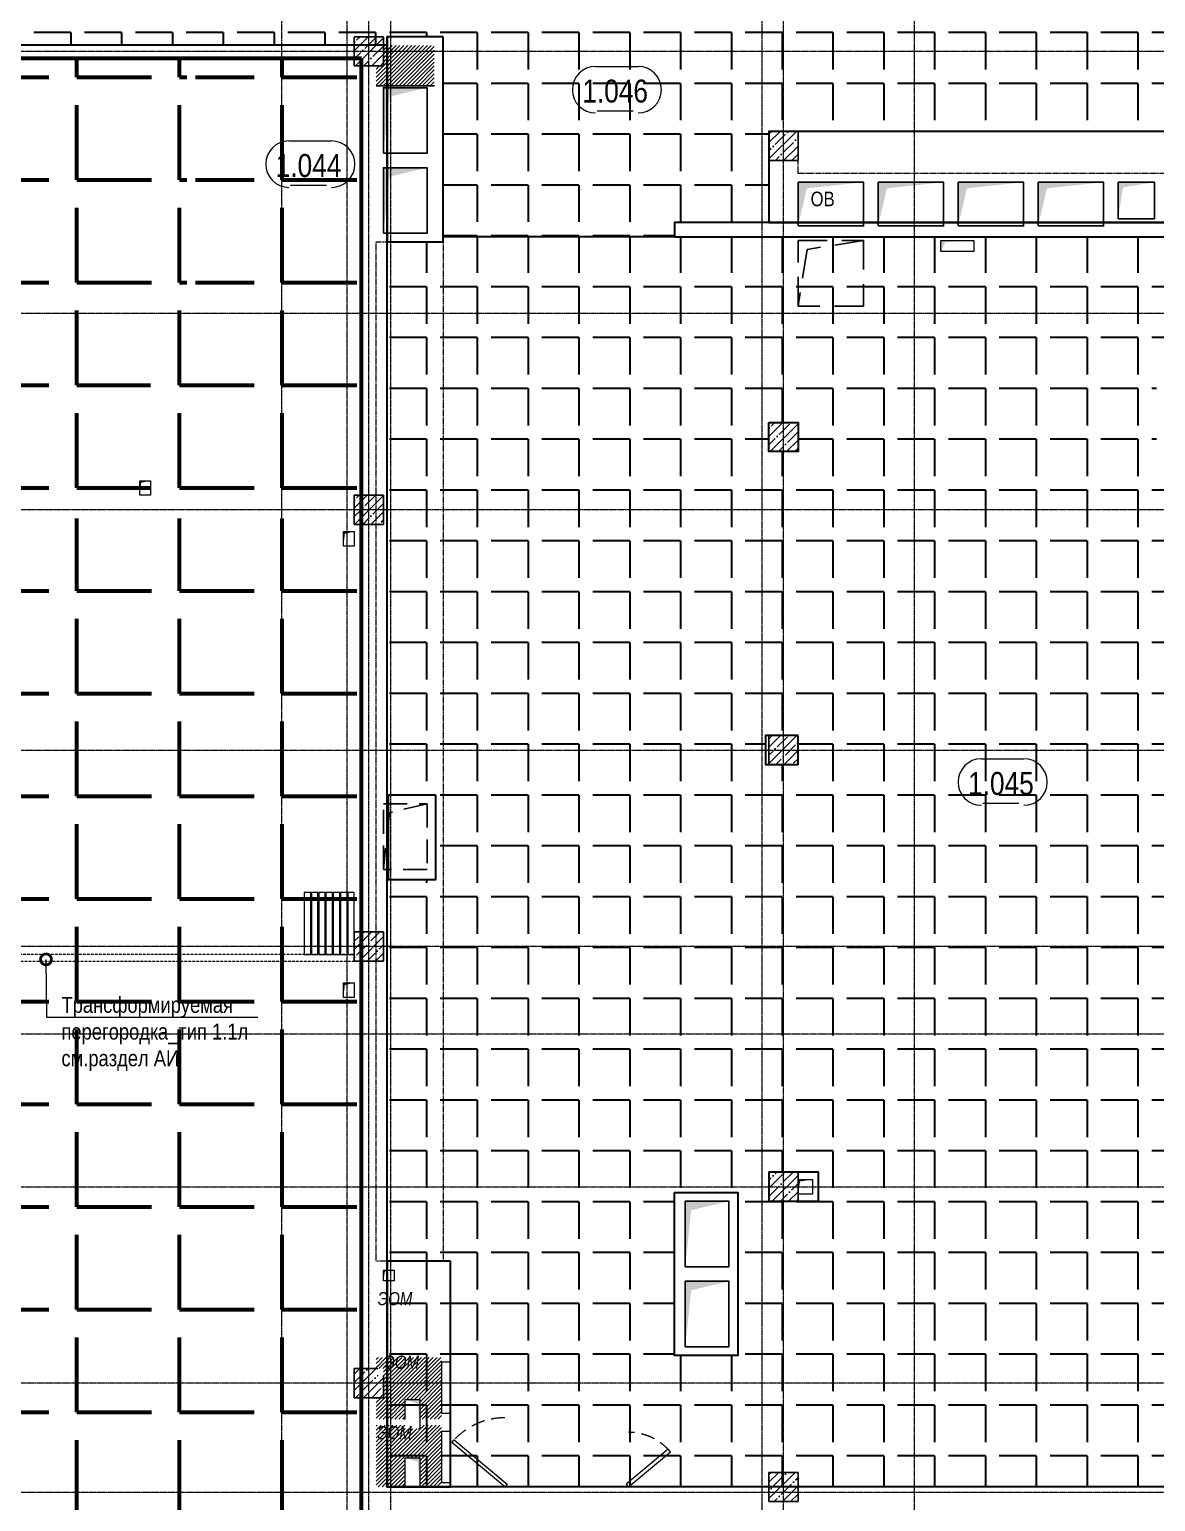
# Model space of a CAD drawing. Header units: millimetres. Extents: x -65509 to 912790, y 446 to 713294.
# Drawn here: x 7814 to 23295, y 59445 to 79672 of the extents above; entities that cross this region are included whole.
import ezdxf
from ezdxf import colors
from ezdxf.entities.mleader import LeaderData, LeaderLine
from ezdxf.enums import TextEntityAlignment as Align
from ezdxf.math import Vec2, Vec3

# ---------------------------------------------------------------- set-up
doc = ezdxf.new("R2010")
doc.units = ezdxf.units.MM
for name, pattern in [('ADSK_Невидимые', [5, 3, -2]), ('CENTER2', [28.575, 19.05, -3.175, 3.175, -3.175]), ('DASHED', [19.05, 12.7, -6.35]), ('HIDDEN', [9.525, 6.35, -3.175]), ('HIDDEN2', [4.7625, 3.175, -1.5875])]:
    doc.linetypes.add(name, pattern=pattern)
doc.layers.add('7.2) ГИдрообзЭОМ СС', color=6, linetype='Continuous')
for name, color, linetype, lineweight in [('7.5) Плитка тип 6                    6 вып', 90, 'Continuous', 60), ('9.1) Линолеум 9  9.2 Инв', 3, 'Continuous', 60), ('АР_Area', 250, 'Continuous', 5), ('АР_Двери_внутренние_антипаника', 250, 'Continuous', 0), ('АР_Колонны', 250, 'Continuous', 30), ('АР_Мебель', 250, 'Continuous', 5), ('АР_Стены ЖБ', 250, 'Continuous', 35), ('АР_Стены кирпич', 250, 'Continuous', 20), ('АР_Штриховка', 250, 'Continuous', 0), ('ВК_Шахты', 250, 'Continuous', 9), ('ОВ_Шахты', 250, 'Continuous', 5), ('ОВ_Шахты_блок 4.1', 250, 'Continuous', 25), ('РД_Оси_100', 250, 'Continuous', 0), ('ТХ_Оборудование', 250, 'Continuous', 9), ('ЭОМ_отверстия', 250, 'Continuous', 5)]:
    doc.layers.add(name, color=color, linetype=linetype, lineweight=lineweight)
doc.styles.add('ISOCPEUR_I_4', font='isocpeui.ttf', dxfattribs={"width": 0.9, "height": 350})
doc.styles.add('style1', font='ARIALN.TTF')
pattern_1 = [(45, (-120, -9128.87), (-112.2532, 112.2532), []), (45, (-7.75, -9128.87), (-112.2532, 112.2532), [198.4375, -39.6875, 0, -39.6875])]
pattern_2 = [(180, (0, 0), (-9e-14, -698.5), [508, -190.5]), (270, (0, 0), (698.5, -1e-13), [508, -190.5])]
pattern_3 = [(0, (0, 0), (0, 1410.97), [1026.16, -384.81]), (90, (0, 0), (-1410.97, 9e-14), [1026.16, -384.81])]

# ---------------------------------------------------------------- blocks, each defined once
blk = doc.blocks.new('otv')
at = {"linetype": 'Continuous'}
blk.add_lwpolyline([(0, -1), (0, 0), (1, 0), (1, -1)], close=True, dxfattribs=at)
blk.add_solid([(0, -1), (0, 0), (0.135, -0.137), (1, 0)], dxfattribs=at)
blk = doc.blocks.new('otv пунктир')
at = {"linetype": 'HIDDEN', "ltscale": 0.07}
blk.add_lwpolyline([(0, 0), (0, 1), (1, 1), (1, 0)], close=True, dxfattribs=at)
blk.add_lwpolyline([(0, 1), (0.135, 0.137), (1, 0)], dxfattribs=at)
blk = doc.blocks.new('_DotSmall')
at = {"color": 0, "linetype": 'ByBlock', "const_width": 0.5}
blk.add_lwpolyline([(-0.0625, 0, 1), (0.0625, 0, 1)], format="xyb", close=True, dxfattribs=at)
blk = doc.blocks.new('оси_рен')
at = {"layer": 'РД_Оси_100', "color": 251, "linetype": 'CENTER2', "true_color": 0x636466}
for p, q in [((1215752.916, 135558.25), (1215752.916, 223268.25)), ((1189697.958, 210913.25), (1241712.916, 210913.25)), ((1189697.958, 207313.25), (1241712.916, 207313.25)), ((1241712.916, 204613.25), (1189697.958, 204613.25)), ((1189697.958, 201313.25), (1241712.916, 201313.25)), ((1241712.916, 198613.25), (1189697.958, 198613.25)), ((1189697.958, 197413.25), (1241712.916, 197413.25)), ((1189697.958, 195313.25), (1241712.916, 195313.25))]:
    blk.add_line(p, q, dxfattribs=at)
for points in [[(1207052.916, 223268.25), (1207052.916, 135558.25)], [(1207952.916, 135558.25), (1207952.916, 223268.25)], [(1208252.916, 135558.25), (1208252.916, 223268.25)], [(1208552.916, 135558.25), (1208552.916, 223268.25)], [(1213652.916, 223268.25), (1213652.916, 135558.25)], [(1213952.916, 135558.25), (1213952.916, 223268.25)], [(1241712.916, 192613.25), (1189697.958, 192613.25)], [(1241712.916, 191113.25), (1190197.958, 191113.25), (1189697.958, 191263.25)]]:
    blk.add_lwpolyline(points, dxfattribs=at)
blk = doc.blocks.new('MOK-МаркаПом_овал_ареал')
for p, q in [((-2.99, 3.76), (3.52, 3.76)), ((-2.75, -3), (2.75, -3))]:
    blk.add_line(p, q)
for centre, radius, start, end in [((-2.99, 0.21), 3.55, 90, 270), ((3.52, 0.21), 3.55, 270, 90), ((-7.41, 0), 7.16, 0, 0.001)]:
    blk.add_arc(centre, radius, start, end)
at = {"color": 0, "style": 'style1'}
blk.add_attdef('АР-ПОМЕЩЕНИЕ:НОМЕР', text='', height=3, dxfattribs=at).set_placement((0.26, 0), align=Align.MIDDLE)

msp = doc.modelspace()

# ---------------------------------------------------------------- hatches: boundary and pattern name
at = {"layer": '7.5) Плитка тип 6                    6 вып', "lineweight": 30}
h = msp.add_hatch(dxfattribs=at)
h.set_pattern_fill('ANGLE', color=256, scale=100, angle=180)
h.set_pattern_definition(pattern_2)
h.paths.add_polyline_path([(27480, 81671.13), (12730, 81671.13), (1218.836, 81671.13), (1218.836, 81371.13), (-20, 81371.13), (-20, 79458.543), (12730, 79458.543), (12730, 79571.13), (13500, 79571.13), (13500, 76821.13), (16680, 76821.13), (16680, 77021.13), (17980, 77021.13), (17980, 78271.13), (24280, 78271.13), (24280, 77021.13), (27150.553, 77021.13), (27150.553, 78271.186), (27480, 78271.186)])
at = {"layer": '9.1) Линолеум 9  9.2 Инв'}
h = msp.add_hatch(dxfattribs=at)
h.set_pattern_fill('ANGLE', color=256, scale=202)
h.set_pattern_definition(pattern_3)
h.paths.add_polyline_path([(9480, 76135.524), (9978.731, 76135.524), (9978.731, 79271.13), (6380, 79271.13), (6380, 79171.13), (5980, 79171.13), (5980, 79271.13), (430, 79271.13), (430, 79271.13), (280, 79271.13), (280, 79121.13), (-20, 79121.13), (-20, 73321.13), (280, 73321.13), (280, 73071.13), (5980, 73071.13), (5980, 73271.13), (6380, 73271.13), (6380, 73071.13), (9480, 73071.13), (9480, 73871.13), (9480, 74971.13)])
h = msp.add_hatch(dxfattribs=at)
h.set_pattern_fill('ANGLE', color=256, scale=202)
h.set_pattern_definition(pattern_3)
h.paths.add_polyline_path([(12380, 79171.13), (12280, 79171.13), (12280, 79171.13), (12280, 79271.13), (10098.731, 79271.13), (10098.731, 76135.524), (9978.731, 76135.524), (9978.731, 76015.524), (9600, 76015.524), (9600, 74971.13), (9600, 73871.13), (9600, 73071.13), (10430, 73071.13), (11530, 73071.13), (12280, 73071.13), (12280, 73271.13), (12380, 73271.13)])
h = msp.add_hatch(dxfattribs=at)
h.set_pattern_fill('ANGLE', color=256, scale=202)
h.set_pattern_definition(pattern_3)
h.paths.add_polyline_path([(12380, 72871.13), (12280, 72871.13), (12280, 72951.13), (11530, 72951.13), (10430, 72951.13), (9480, 72951.13), (6380, 72951.13), (6380, 72871.13), (5980, 72871.13), (5980, 72951.13), (280, 72951.13), (280, 72821.13), (-20, 72821.13), (-20, 67321.13), (280, 67321.13), (280, 66821.13), (-20, 66821.13), (-20, 61321.13), (280, 61321.13), (280, 60821.13), (-20, 60821.13), (-20, 55166.13), (12380, 55166.13), (12380, 60871.13), (12280, 60871.13), (12280, 61271.13), (12380, 61271.13), (12380, 66871.13), (12280, 66871.13), (12280, 67271.13), (12380, 67271.13)])
at = {"layer": 'АР_Штриховка', "linetype": 'Continuous', "lineweight": 25}
h = msp.add_hatch(dxfattribs=at)
h.set_pattern_fill('ANSI35', color=256, scale=25, style=0)
h.set_pattern_definition(pattern_1)
h.paths.add_polyline_path([(12280, 79171.13), (12680, 79171.13), (12680, 79571.13), (12280, 79571.13)], flags=0)
h = msp.add_hatch(dxfattribs=at)
h.set_pattern_fill('ANSI35', color=256, scale=25, style=0)
h.set_pattern_definition(pattern_1)
h.paths.add_polyline_path([(12280, 79171.13), (12680, 79171.13), (12680, 79571.13), (12280, 79571.13)], flags=0)
h = msp.add_hatch(dxfattribs=at)
h.set_pattern_fill('ANSI35', color=256, scale=25, style=0)
h.set_pattern_definition(pattern_1)
h.paths.add_polyline_path([(17980, 77871.13), (18380, 77871.13), (18380, 78271.13), (17980, 78271.13)], flags=0)
h = msp.add_hatch(dxfattribs=at)
h.set_pattern_fill('ANSI35', color=256, scale=25, style=0)
h.set_pattern_definition(pattern_1)
h.paths.add_polyline_path([(17980, 73871.13), (18380, 73871.13), (18380, 74271.13), (17980, 74271.13)], flags=0)
h = msp.add_hatch(dxfattribs=at)
h.set_pattern_fill('ANSI35', color=256, scale=25, style=0)
h.set_pattern_definition(pattern_1)
h.paths.add_polyline_path([(12280, 72871.13), (12680, 72871.13), (12680, 73271.13), (12280, 73271.13)], flags=0)
h = msp.add_hatch(dxfattribs=at)
h.set_pattern_fill('ANSI35', color=256, scale=25, style=0)
h.set_pattern_definition(pattern_1)
h.paths.add_polyline_path([(17980, 69571.13), (18380, 69571.13), (18380, 69971.13), (17980, 69971.13)], flags=0)
h = msp.add_hatch(dxfattribs=at)
h.set_pattern_fill('ANSI35', color=256, scale=25, style=0)
h.set_pattern_definition(pattern_1)
h.paths.add_polyline_path([(12280, 66871.13), (12680, 66871.13), (12680, 67271.13), (12280, 67271.13)], flags=0)
h = msp.add_hatch(dxfattribs=at)
h.set_pattern_fill('ANSI35', color=256, scale=25, style=0)
h.set_pattern_definition(pattern_1)
h.paths.add_polyline_path([(12280, 66871.13), (12680, 66871.13), (12680, 67271.13), (12280, 67271.13)], flags=0)
h = msp.add_hatch(dxfattribs=at)
h.set_pattern_fill('ANSI35', color=256, scale=25, style=0)
h.set_pattern_definition(pattern_1)
h.paths.add_polyline_path([(17980, 63571.13), (18380, 63571.13), (18380, 63971.13), (17980, 63971.13)], flags=0)
h = msp.add_hatch(dxfattribs=at)
h.set_pattern_fill('ANSI35', color=256, scale=25, style=0)
h.set_pattern_definition(pattern_1)
h.paths.add_polyline_path([(12280, 60871.13), (12680, 60871.13), (12680, 61271.13), (12280, 61271.13)], flags=0)
h = msp.add_hatch(dxfattribs=at)
h.set_pattern_fill('ANSI35', color=256, scale=25, style=0)
h.set_pattern_definition(pattern_1)
h.paths.add_polyline_path([(17980, 59446.13), (18380, 59446.13), (18380, 59846.13), (17980, 59846.13)], flags=0)

# ---------------------------------------------------------------- linework, layer by layer
at = {"layer": '7.2) ГИдрообзЭОМ СС'}
msp.add_lwpolyline([(12580, 78896.565), (13380, 78896.565)], dxfattribs=at)
at = {"layer": '7.5) Плитка тип 6                    6 вып', "lineweight": 30}
for points in [[(12730, 81671.13), (-20, 81671.13), (-20, 79458.543), (12730, 79458.543), (12730, 79571.13)], [(16680, 76821.13), (13500, 76821.13)]]:
    msp.add_lwpolyline(points, dxfattribs=at)
for points in [[(13500, 79571.13), (12730, 79571.13), (12730, 76751.13), (13500, 76751.13)], [(24280, 78271.13), (17980, 78271.13), (17980, 77021.13), (24280, 77021.13)], [(16680, 76821.13), (27380, 76821.13), (27380, 77021.13), (16680, 77021.13)], [(17980, 74271.13), (18380, 74271.13), (18380, 73871.13), (17980, 73871.13)], [(18380, 69971.13), (17933.024, 69971.13), (17933.024, 69571.13), (18380, 69571.13)], [(13400, 69151.854), (12746.111, 69151.854), (12746.111, 67991.854), (13400, 67991.854)], [(17980, 63571.13), (18659.983, 63571.13), (18659.983, 63971.13), (17980, 63971.13)], [(16680, 63691.13), (17550, 63691.13), (17550, 61451.13), (16680, 61451.13)]]:
    msp.add_lwpolyline(points, close=True, dxfattribs=at)
at = {"layer": '9.1) Линолеум 9  9.2 Инв'}
msp.add_lwpolyline([(12380, 79271.13), (-20, 79271.13), (-20, 55166.13), (12380, 55166.13)], close=True, dxfattribs=at)
at = {"layer": 'АР_Двери_внутренние_антипаника', "color": 18, "linetype": 'DASHED', "lineweight": 0, "ltscale": 15, "true_color": 0x000000}
for points in [[(13622.258, 60256.786, -0.221694178), (14350, 60596.138)], [(16624.533, 60128.228, 0.221696713), (16050, 60396.138)]]:
    msp.add_lwpolyline(points, format="xyb", dxfattribs=at)
at = {"layer": 'АР_Двери_внутренние_антипаника', "color": 18, "lineweight": 0, "true_color": 0x000000}
for points in [[(14382.139, 59684.44), (14350, 59646.138), (13622.258, 60256.786), (13654.397, 60295.088)], [(16017.861, 59684.44), (16050, 59646.138), (16624.533, 60128.228), (16592.394, 60166.531)]]:
    msp.add_lwpolyline(points, close=True, dxfattribs=at)
at = {"layer": 'АР_Колонны', "linetype": 'HIDDEN2', "lineweight": 25}
for p, q in [((12280, 79571.13), (12680, 79571.13)), ((12280, 79171.13), (12280, 79571.13)), ((12280, 79571.13), (12680, 79571.13)), ((12280, 79171.13), (12280, 79571.13)), ((12680, 79571.13), (12680, 79171.13)), ((12680, 79571.13), (12680, 79171.13)), ((12680, 79171.13), (12280, 79171.13)), ((12680, 79171.13), (12280, 79171.13)), ((17980, 78271.13), (18380, 78271.13)), ((17980, 77871.13), (17980, 78271.13)), ((18380, 78271.13), (18380, 77871.13)), ((18380, 77871.13), (17980, 77871.13)), ((17980, 74271.13), (18380, 74271.13)), ((17980, 73871.13), (17980, 74271.13)), ((18380, 74271.13), (18380, 73871.13)), ((18380, 73871.13), (17980, 73871.13)), ((12280, 73271.13), (12680, 73271.13)), ((12280, 72871.13), (12280, 73271.13)), ((12680, 73271.13), (12680, 72871.13)), ((12680, 72871.13), (12280, 72871.13)), ((17980, 69971.13), (18380, 69971.13)), ((17980, 69571.13), (17980, 69971.13)), ((18380, 69971.13), (18380, 69571.13)), ((18380, 69571.13), (17980, 69571.13)), ((12280, 67271.13), (12680, 67271.13)), ((12280, 66871.13), (12280, 67271.13)), ((12280, 67271.13), (12680, 67271.13)), ((12280, 66871.13), (12280, 67271.13)), ((12680, 67271.13), (12680, 66871.13)), ((12680, 67271.13), (12680, 66871.13)), ((12680, 66871.13), (12280, 66871.13)), ((12680, 66871.13), (12280, 66871.13)), ((17980, 63971.13), (18380, 63971.13)), ((17980, 63571.13), (17980, 63971.13)), ((18380, 63971.13), (18380, 63571.13)), ((18380, 63571.13), (17980, 63571.13)), ((12280, 61271.13), (12680, 61271.13)), ((12280, 60871.13), (12280, 61271.13)), ((12680, 61271.13), (12680, 60871.13)), ((12680, 60871.13), (12280, 60871.13)), ((17980, 59846.13), (18380, 59846.13)), ((17980, 59446.13), (17980, 59846.13)), ((18380, 59846.13), (18380, 59446.13)), ((18380, 59446.13), (17980, 59446.13))]:
    msp.add_line(p, q, dxfattribs=at)
at = {"layer": 'АР_Колонны', "linetype": 'Continuous', "lineweight": 25}
for p, q in [((12680, 79571.13), (12280, 79571.13)), ((12280, 79571.13), (12280, 79171.13)), ((12680, 79571.13), (12280, 79571.13)), ((12280, 79571.13), (12280, 79171.13)), ((12680, 79171.13), (12680, 79571.13)), ((12680, 79171.13), (12680, 79571.13)), ((12280, 79171.13), (12680, 79171.13)), ((12280, 79171.13), (12680, 79171.13)), ((18380, 78271.13), (17980, 78271.13)), ((17980, 78271.13), (17980, 77871.13)), ((18380, 77871.13), (18380, 78271.13)), ((17980, 77871.13), (18380, 77871.13)), ((18380, 74271.13), (17980, 74271.13)), ((17980, 74271.13), (17980, 73871.13)), ((18380, 73871.13), (18380, 74271.13)), ((17980, 73871.13), (18380, 73871.13)), ((12680, 73271.13), (12280, 73271.13)), ((12280, 73271.13), (12280, 72871.13)), ((12680, 72871.13), (12680, 73271.13)), ((12280, 72871.13), (12680, 72871.13)), ((18380, 69971.13), (17980, 69971.13)), ((17980, 69971.13), (17980, 69571.13)), ((18380, 69571.13), (18380, 69971.13)), ((17980, 69571.13), (18380, 69571.13)), ((12680, 67271.13), (12280, 67271.13)), ((12280, 67271.13), (12280, 66871.13)), ((12680, 67271.13), (12280, 67271.13)), ((12280, 67271.13), (12280, 66871.13)), ((12680, 66871.13), (12680, 67271.13)), ((12680, 66871.13), (12680, 67271.13)), ((12280, 66871.13), (12680, 66871.13)), ((12280, 66871.13), (12680, 66871.13)), ((18380, 63971.13), (17980, 63971.13)), ((17980, 63971.13), (17980, 63571.13)), ((18380, 63571.13), (18380, 63971.13)), ((17980, 63571.13), (18380, 63571.13)), ((12680, 61271.13), (12280, 61271.13)), ((12280, 61271.13), (12280, 60871.13)), ((12680, 60871.13), (12680, 61271.13)), ((12280, 60871.13), (12680, 60871.13)), ((18380, 59846.13), (17980, 59846.13)), ((17980, 59846.13), (17980, 59446.13)), ((18380, 59446.13), (18380, 59846.13)), ((17980, 59446.13), (18380, 59446.13))]:
    msp.add_line(p, q, dxfattribs=at)
at = {"layer": 'АР_Мебель', "color": 18, "linetype": 'DASHED', "true_color": 0x000000}
for points in [[(18380, 78271.13), (23880, 78271.13), (23880, 77691.13), (18380, 77691.13)], [(12580, 76751.13), (13500, 76751.13), (13500, 62746.138), (12580, 62746.138)]]:
    msp.add_lwpolyline(points, close=True, dxfattribs=at)
at = {"layer": 'АР_Стены ЖБ', "linetype": 'Continuous', "lineweight": 25}
for p, q in [((12680, 79571.13), (12280, 79571.13)), ((12280, 79571.13), (12280, 79171.13)), ((12680, 79571.13), (12280, 79571.13)), ((12280, 79571.13), (12280, 79171.13)), ((12680, 79171.13), (12680, 79571.13)), ((12680, 79171.13), (12680, 79571.13)), ((12280, 79171.13), (12680, 79171.13)), ((12280, 79171.13), (12680, 79171.13)), ((18380, 78271.13), (17980, 78271.13)), ((17980, 78271.13), (17980, 77871.13)), ((18380, 77871.13), (18380, 78271.13)), ((17980, 77871.13), (18380, 77871.13)), ((18380, 74271.13), (17980, 74271.13)), ((17980, 74271.13), (17980, 73871.13)), ((18380, 73871.13), (18380, 74271.13)), ((17980, 73871.13), (18380, 73871.13)), ((12680, 73271.13), (12280, 73271.13)), ((12280, 73271.13), (12280, 72871.13)), ((12680, 72871.13), (12680, 73271.13)), ((12280, 72871.13), (12680, 72871.13)), ((18380, 69971.13), (17980, 69971.13)), ((17980, 69971.13), (17980, 69571.13)), ((18380, 69571.13), (18380, 69971.13)), ((17980, 69571.13), (18380, 69571.13)), ((12680, 67271.13), (12280, 67271.13)), ((12280, 67271.13), (12280, 66871.13)), ((12680, 67271.13), (12280, 67271.13)), ((12280, 67271.13), (12280, 66871.13)), ((12680, 66871.13), (12680, 67271.13)), ((12680, 66871.13), (12680, 67271.13)), ((12280, 66871.13), (12680, 66871.13)), ((12280, 66871.13), (12680, 66871.13)), ((18380, 63971.13), (17980, 63971.13)), ((17980, 63971.13), (17980, 63571.13)), ((18380, 63571.13), (18380, 63971.13)), ((17980, 63571.13), (18380, 63571.13)), ((12680, 61271.13), (12280, 61271.13)), ((12280, 61271.13), (12280, 60871.13)), ((12680, 60871.13), (12680, 61271.13)), ((12280, 60871.13), (12680, 60871.13)), ((18380, 59846.13), (17980, 59846.13)), ((17980, 59846.13), (17980, 59446.13)), ((18380, 59446.13), (18380, 59846.13)), ((17980, 59446.13), (18380, 59446.13))]:
    msp.add_line(p, q, dxfattribs=at)
at = {"layer": 'АР_Стены кирпич', "color": 18, "lineweight": 0, "true_color": 0x000000}
for points in [[(13480, 60658.236), (13600, 60658.236), (13600, 61358.236), (13480, 61358.236)], [(13480, 59708.236), (13600, 59708.236), (13600, 60408.236), (13480, 60408.236)]]:
    msp.add_lwpolyline(points, close=True, dxfattribs=at)
at = {"layer": 'ТХ_Оборудование', "color": 18, "true_color": 0x000000, "elevation": 200000}
for points in [[(11590, 67811.13), (11590, 66961.13), (11680, 66961.13), (11680, 67811.13)], [(11690, 67811.13), (11690, 66961.13), (11780, 66961.13), (11780, 67811.13)], [(11790, 67811.13), (11790, 66961.13), (11880, 66961.13), (11880, 67811.13)], [(11890, 67811.13), (11890, 66961.13), (11980, 66961.13), (11980, 67811.13)], [(11990, 67811.13), (11990, 66961.13), (12080, 66961.13), (12080, 67811.13)], [(12090, 67811.13), (12090, 66961.13), (12180, 66961.13), (12180, 67811.13)], [(12190, 67811.13), (12190, 66961.13), (12280, 66961.13), (12280, 67811.13)]]:
    msp.add_lwpolyline(points, close=True, dxfattribs=at)
at = {"layer": 'ТХ_Оборудование', "color": 18, "linetype": 'ADSK_Невидимые', "true_color": 0x000000, "elevation": 200000}
msp.add_lwpolyline([(6380, 66871.13), (12280, 66871.13), (12280, 66961.13), (6380, 66961.13)], close=True, dxfattribs=at)

# ---------------------------------------------------------------- block references
at = {"layer": 'АР_Area', "color": 18, "linetype": 'Continuous', "lineweight": 5, "true_color": 0x000000}
ref = msp.add_blockref('MOK-МаркаПом_овал_ареал', (15866.069, 78824.878), dxfattribs=dict(at, xscale=90, yscale=90, zscale=100))
ref.add_attrib('АР-ПОМЕЩЕНИЕ:НОМЕР', '1.046', dxfattribs={"layer": '0', "color": 0, "height": 315, "style": 'style1'}).set_placement((15866.069, 78824.878), align=Align.MIDDLE)
ref = msp.add_blockref('MOK-МаркаПом_овал_ареал', (11650.971, 77802.082), dxfattribs=dict(at, xscale=90, yscale=90, zscale=100))
ref.add_attrib('АР-ПОМЕЩЕНИЕ:НОМЕР', '1.044', dxfattribs={"layer": '0', "color": 0, "height": 315, "style": 'style1'}).set_placement((11650.971, 77802.082), align=Align.MIDDLE)
ref = msp.add_blockref('MOK-МаркаПом_овал_ареал', (21168.879, 69311.715), dxfattribs=dict(at, xscale=90, yscale=90, zscale=100))
ref.add_attrib('АР-ПОМЕЩЕНИЕ:НОМЕР', '1.045', dxfattribs={"layer": '0', "color": 0, "height": 315, "style": 'style1'}).set_placement((21168.879, 69311.715), align=Align.MIDDLE)
at = {"layer": 'ВК_Шахты', "color": 18, "true_color": 0x000000}
for p, xscale, yscale in [((20344.493, 76771.13), 450, 150), ((9330, 73471.13), 150, 200), ((12130, 72771.13), 150, 200), ((12130, 66571.13), 150, 200), ((18379.983, 63870.25), 200, 200), ((12680, 62626.138), 150, 150)]:
    msp.add_blockref('otv', p, dxfattribs=dict(at, xscale=xscale, yscale=yscale))
at = {"layer": 'ОВ_Шахты_блок 4.1', "color": 18, "true_color": 0x000000}
for p, xscale, yscale in [((12680, 78871.13), 600, 900), ((12680, 77771.13), 600, 900), ((18380, 77571.13), 900, 600), ((19480, 77571.13), 900, 600), ((20580, 77571.13), 900, 600), ((21680, 77571.13), 900, 600), ((22780, 77571.13), 500, 500), ((16830, 63571.13), 600, 900), ((16830, 62471.13), 600, 900)]:
    msp.add_blockref('otv', p, dxfattribs=dict(at, xscale=xscale, yscale=yscale))
at = {"layer": 'ОВ_Шахты_блок 4.1', "color": 18, "true_color": 0x000000, "xscale": 900, "rotation": 270}
for p, yscale in [((18380, 76771.13), 900), ((12680, 69031.13), 600)]:
    msp.add_blockref('otv пунктир', p, dxfattribs=dict(at, yscale=yscale))
at = {"layer": 'ЭОМ_отверстия', "color": 18, "true_color": 0x000000, "xscale": 400, "yscale": 200, "rotation": 270}
for p in [(13180, 60846.134), (13180, 60046.138)]:
    msp.add_blockref('otv', p, dxfattribs=at)

# ---------------------------------------------------------------- texts
at = {"layer": 'ОВ_Шахты', "color": 18, "true_color": 0x000000, "insert": (18718.271, 77341.27), "char_height": 200, "width": 900, "attachment_point": 5, "style": 'style1'}
msp.add_mtext('ОВ', dxfattribs=at)

# ---------------------------------------------------------------- leaders
at = {"layer": 'ТХ_Оборудование', "color": 18, "true_color": 0x000000}
ml = msp.add_multileader_mtext('Standard', dxfattribs=at)
ml.set_content('\\pxsm1;Трансформируемая перегородка_тип 1.1л см.раздел АИ ', color=(0, 0, 0), style='style1')
ml.set_leader_properties(color=256, linetype='ByLayer', lineweight=9)
ml.set_arrow_properties(name='DOTSMALL')
ml.build(insert=Vec2(0, 0))
ml.multileader.update_dxf_attribs({"text_left_attachment_type": 6, "text_right_attachment_type": 6, "text_bottom_attachment_type": 10, "dogleg_length": 25, "arrow_head_size": 300})
ctx = ml.context
ctx.base_point, ctx.char_height, ctx.arrow_head_size, ctx.landing_gap_size, ctx.plane_origin = Vec3(8204.236, 66098.49), 220, 300, 50, Vec3(-887.102, 69561.194)
ctx.left_attachment, ctx.right_attachment, ctx.top_attachment = 6, 6, 10
notes = []
notes.append((ctx, [(0, (1, 1, 0), (8046.226, 66098.49), (1, 0), 158.01, [(1, [(8041.173, 66893.712)], 0, [])])]))
ctx.mtext.insert, ctx.mtext.width, ctx.mtext.defined_height, ctx.mtext.line_spacing_factor, ctx.mtext.flow_direction = Vec3(8254.236, 66379.568), 2672.40951, 2067.07, 0.3, 5
for ctx, leaders in notes:
    for number, flags, end, landing, length, lines in leaders:
        leader = LeaderData()
        leader.index, (leader.has_last_leader_line, leader.has_dogleg_vector, leader.attachment_direction) = number, flags
        leader.last_leader_point, leader.dogleg_vector, leader.dogleg_length = Vec3(end), Vec3(landing), length
        for number, points, colour, breaks in lines:
            line = LeaderLine()
            line.index, line.vertices, line.color, line.breaks = number, Vec3.list(points), colors.encode_raw_color(colour), breaks
            leader.lines.append(line)
        ctx.leaders.append(leader)

# ---------------------------------------------------------------- next in the draw order: texts
at = {"layer": 'ЭОМ_отверстия', "color": 18, "true_color": 0x000000, "char_height": 180, "attachment_point": 1, "style": 'ISOCPEUR_I_4', "bg_fill": 2}
for insert in [(12602.316, 62322.671), (12694.611, 61450.148), (12595.588, 60481.18, 330)]:
    msp.add_mtext('{\\fArial Narrow|b0|i1|c204|p34;\\W1;\\C256;ЭОМ}', dxfattribs=dict(at, insert=insert))

# ---------------------------------------------------------------- next in the draw order: hatches: boundary and pattern name
at = {"layer": '7.2) ГИдрообзЭОМ СС'}
h = msp.add_hatch(dxfattribs=at)
h.set_pattern_fill('ANSI31', color=256, scale=12)
h.paths.add_polyline_path([(27380, 63571.13), (27280, 63571.13), (27280, 63971.13), (27380, 63971.13), (27380, 64146.13), (25280, 64146.13), (25280, 62566.13), (25380, 62566.13), (25380, 63566.13), (26080, 63566.13), (26080, 62566.13), (27380, 62566.13)])
h.paths.add_polyline_path([(13380, 79451.13), (12680, 79451.13), (12680, 79171.13), (12580, 79171.13), (12580, 78896.565), (13380, 78896.565)])
h.paths.add_polyline_path([(24420, 73802.003), (24570, 73802.003), (24570, 74011.797), (24420.352, 74011.797), (24420.352, 74161.797), (24570, 74161.797), (24570, 74871.13), (23430, 74871.13), (23430, 73971.129), (23580, 73971.129), (23580, 73721.129), (23430, 73721.129), (23430, 73502.003), (24420, 73502.003)])
h.paths.add_polyline_path([(23880, 73871.13), (23880, 74001.13), (23679.983, 74001.13), (23679.983, 74201.13), (23880, 74201.13), (23880, 74271.13), (24280, 74271.13), (24280, 73871.13)], flags=16)
h.paths.add_polyline_path([(23580, 74571.129), (23580, 74721.129), (23880, 74721.129), (23880, 74571.129)], flags=16)
h.paths.add_polyline_path([(13480, 60408.236), (13480, 60496.138), (13180, 60496.138), (13180, 60446.134), (12980, 60446.134), (12980, 60496.138), (12580, 60496.138), (12580, 59646.138), (12605.048, 59646.138), (12980, 59646.138), (12980, 60046.138), (13180, 60046.138), (13180, 59646.138), (13480, 59646.138), (13480, 59708.236)])
h.paths.add_polyline_path([(13480, 61358.236), (13480, 61426.138), (12580, 61426.138), (12580, 61271.13), (12680, 61271.13), (12680, 60871.13), (12580, 60871.13), (12580, 60576.138), (12980, 60576.138), (12980, 60846.134), (13180, 60846.134), (13180, 60576.138), (13480, 60576.138), (13480, 60658.236)])
at = {"layer": '7.5) Плитка тип 6                    6 вып', "lineweight": 30}
h = msp.add_hatch(dxfattribs=at)
h.set_pattern_fill('ANGLE', color=256, scale=100, angle=180)
h.set_pattern_definition(pattern_2)
h.paths.add_polyline_path([(27480, 74629.926), (26660, 74629.926), (26660, 76821.13), (16680, 76821.13), (13500, 76821.13), (13500, 76751.13), (12730, 76751.13), (12730, 69151.854), (13400, 69151.854), (13400, 67991.854), (12730, 67991.854), (12730, 59646.13), (27480, 59646.13), (27480, 67687.991), (25760, 67687.991), (25760, 68986.13), (27480, 68986.13)])
h.paths.add_polyline_path([(23310, 74991.13), (24690, 74991.13), (24690, 73382.003), (23310, 73382.003)], flags=16)
h.paths.add_polyline_path([(18380, 73871.13), (17980, 73871.13), (17980, 74271.13), (18380, 74271.13)], flags=16)
h.paths.add_polyline_path([(23604.989, 70740.129), (24550, 70740.129), (24550, 69571.08), (23604.989, 69571.08)], flags=16)
h.paths.add_polyline_path([(18380, 69971.13), (18380, 69571.13), (17933.024, 69571.13), (17933.024, 69971.13)], flags=16)
h.paths.add_polyline_path([(18659.983, 63971.13), (18659.983, 63571.13), (17980, 63571.13), (17980, 63971.13)], flags=16)
h.paths.add_polyline_path([(23880, 63971.13), (24280, 63971.13), (24280, 63571.13), (23880, 63571.13)], flags=16)
h.paths.add_polyline_path([(17550, 63691.13), (17550, 61451.13), (16680, 61451.13), (16680, 63691.13)], flags=16)

# ---------------------------------------------------------------- next in the draw order: linework, layer by layer
msp.add_lwpolyline([(12730, 81671.13), (27480, 81671.13), (27480, 59646.13), (12730, 59646.13), (12730, 79571.13)], dxfattribs=at)
msp.add_lwpolyline([(13600, 62746.138), (12730, 62746.138), (12730, 59646.13), (13600, 59646.13)], close=True, dxfattribs=at)

# ---------------------------------------------------------------- next in the draw order: block references
msp.add_blockref('оси_рен', (-1195772.915, -131542.119))

doc.saveas('drawing.dxf')
